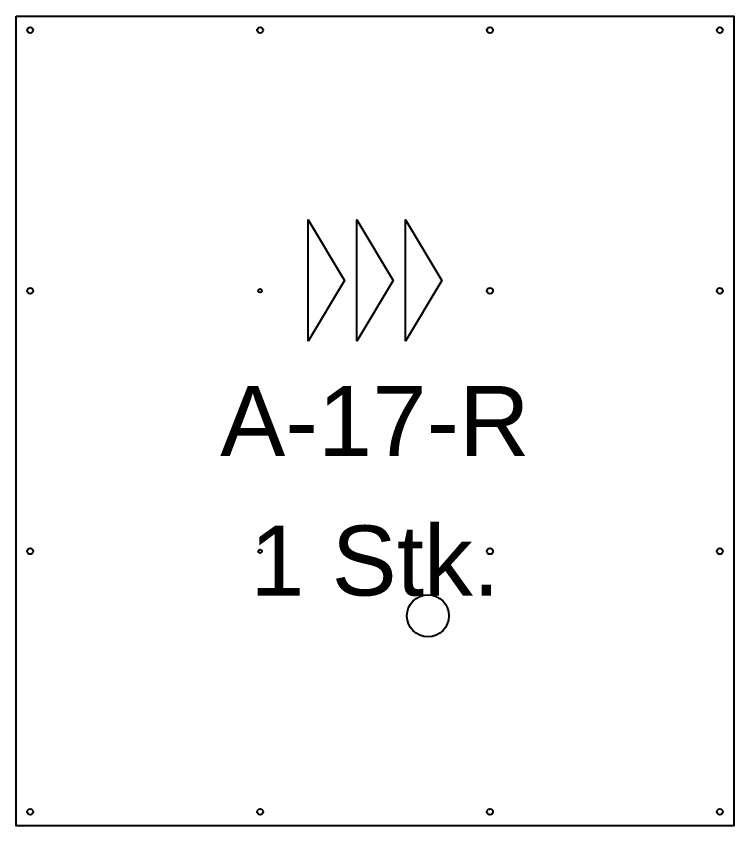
# Model space of a CAD drawing. Header units: millimetres. Extents: x 3800000 to 6300000, y 450000 to 1350000.
# Drawn here: x 5483469 to 5484495, y 913625 to 914782 of the extents above; entities that cross this region are included whole.
import ezdxf

# ---------------------------------------------------------------- set-up
doc = ezdxf.new("R2010")
doc.units = ezdxf.units.MM
for name, color, linetype, true_color in [('ANSICHT Paneel Verlegerichtung', 1, 'Continuous', 0xff0000), ('Bohr', 3, 'Continuous', 0x00ff00), ('Outside', 2, 'Continuous', 0xffff00), ('TXT', 7, 'Continuous', 0xffffff)]:
    doc.layers.add(name, color=color, linetype=linetype, true_color=true_color)
doc.styles.add('Arial Regular', font='arial.ttf')

msp = doc.modelspace()

# ---------------------------------------------------------------- linework, layer by layer
at = {"layer": 'ANSICHT Paneel Verlegerichtung'}
for points in [[(5483886.7, 914317.3), (5483886.7, 914490.9), (5483938.7, 914404.1)], [(5483956.1, 914317.3), (5483956.1, 914490.9), (5484008.2, 914404.1)], [(5484025.5, 914317.3), (5484025.5, 914490.9), (5484077.6, 914404.1)]]:
    msp.add_lwpolyline(points, close=True, dxfattribs=at)
at = {"layer": 'Bohr', "linetype": 'ByBlock', "lineweight": -2}
for centre, radius in [((5483489.3, 914761.7), 4.25), ((5483817.9, 914761.7), 4.25), ((5484146.4, 914761.7), 4.25), ((5484475, 914761.7), 4.25), ((5483489.3, 914389.4), 4.25), ((5483817.9, 914389.4), 2.55), ((5484146.4, 914389.4), 4.25), ((5484475, 914389.4), 4.25), ((5483489.3, 914017.2), 4.25), ((5484146.4, 914017.2), 4.25), ((5484475, 914017.2), 4.25), ((5483817.9, 914017.2), 2.55), ((5483489.3, 913645), 4.25), ((5483817.9, 913645), 4.25), ((5484146.4, 913645), 4.25), ((5484475, 913645), 4.25)]:
    msp.add_circle(centre, radius, dxfattribs=at)
at = {"layer": 'Outside', "linetype": 'ByBlock', "lineweight": -2}
msp.add_lwpolyline([(5483469.2, 914781.7), (5484495, 914781.7), (5484495, 913625), (5483469.2, 913625)], close=True, dxfattribs=at)
at = {"layer": 'Outside'}
msp.add_circle((5484057.8, 913925), 30, dxfattribs=at)

# ---------------------------------------------------------------- texts
at = {"layer": 'TXT', "char_height": 100, "attachment_point": 5, "style": 'Arial Regular'}
for s, insert, width in [('A-17-R', (5483982, 914203.3), 1078.261), ('1 Stk.', (5483982.1, 914003.3), 857.609)]:
    msp.add_mtext(s, dxfattribs=dict(at, insert=insert, width=width))

doc.saveas('drawing.dxf')
